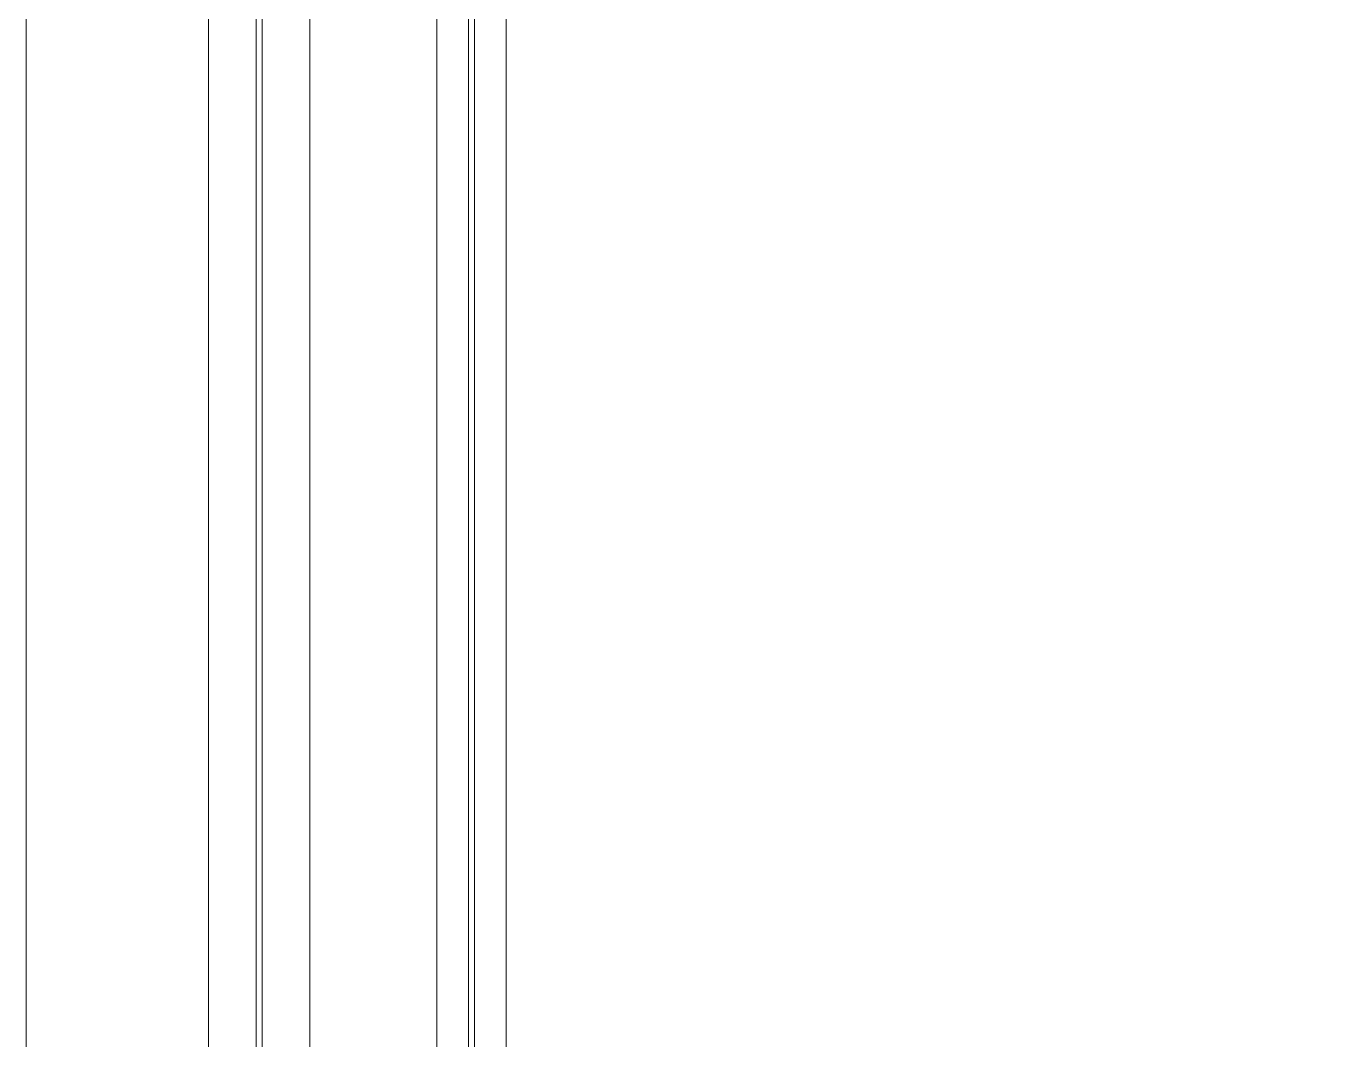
# Model space of a CAD drawing. Extents: x -2749 to 23780, y -1311 to 8245.
# Drawn here: x 13047.5 to 13064.03, y 623.19 to 635.98 of the extents above; entities that cross this region are included whole.
import ezdxf

# ---------------------------------------------------------------- set-up
doc = ezdxf.new("R2010")
doc.units = 0
doc.header["$MEASUREMENT"] = 0
doc.layers.get('0').update_dxf_attribs({"color": 9, "lineweight": 9})
for name, color, linetype, lineweight in [('06D', 9, 'Continuous', 9), ('10', 9, 'Continuous', 9), ('15', 9, 'Continuous', 9)]:
    doc.layers.add(name, color=color, linetype=linetype, lineweight=lineweight)

# ---------------------------------------------------------------- blocks, each defined once
blk = doc.blocks.new('*U335')
at = {"layer": '15'}
for p, q in [((-1.469, -18.947), (-186.281, -18.947)), ((-1.469, -19.347), (-186.281, -19.347)), ((-1.469, -19.423), (-186.281, -19.423)), ((-1.469, -19.823), (-186.281, -19.823)), ((-1.469, -21.423), (-186.281, -21.423)), ((-1.469, -22.023), (-186.281, -22.023)), ((-1.469, -22.099), (-186.281, -22.099)), ((-1.469, -22.699), (-186.281, -22.699))]:
    blk.add_line(p, q, dxfattribs=at)
blk = doc.blocks.new('p-2. kat planı')
at = {"layer": '06D'}
blk.add_lwpolyline([(13047.5, 1124.027), (13047.5, 320), (15478.819, 320)], dxfattribs=at)
at = {"layer": '10', "rotation": 270}
blk.add_blockref('*U335', (13072.5, 618), dxfattribs=at)

msp = doc.modelspace()

# ---------------------------------------------------------------- block references
msp.add_blockref('p-2. kat planı', (0, 0))

doc.saveas('drawing.dxf')
